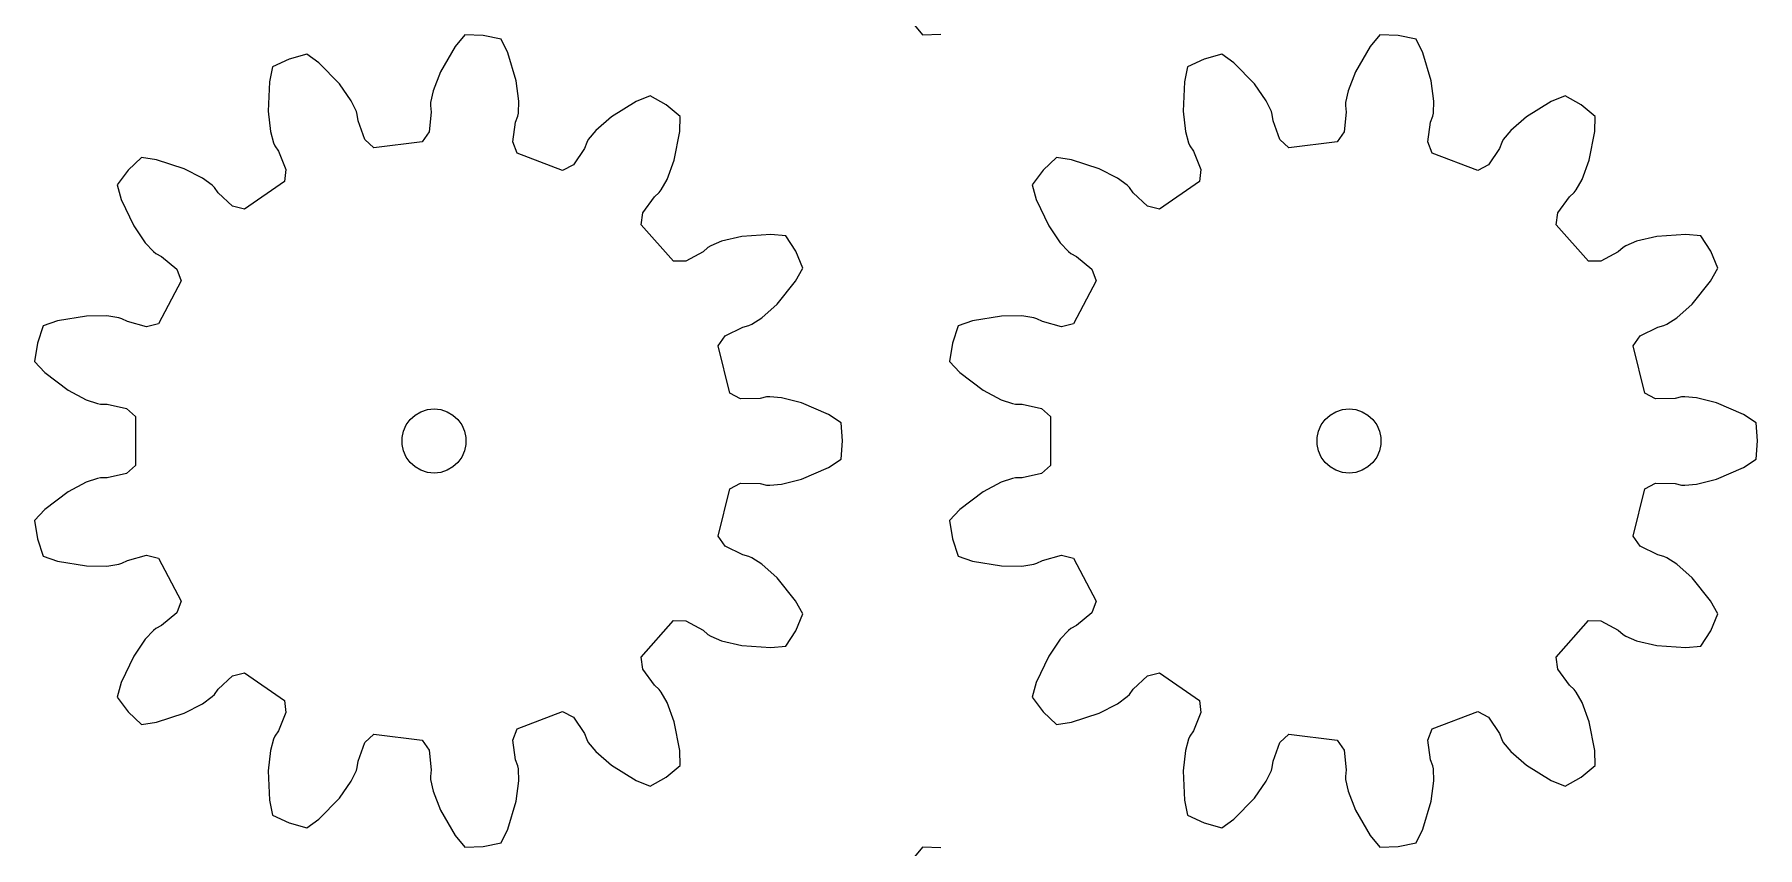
# Model space of a CAD drawing. Extents: x 0 to 209, y 0 to 228.
# Drawn here: x 128.3 to 208.9, y 76 to 114 of the extents above; entities that cross this region are included whole.
import ezdxf

# ---------------------------------------------------------------- set-up
doc = ezdxf.new("R2010")
doc.units = 0

msp = doc.modelspace()

# ---------------------------------------------------------------- linework, layer by layer
for p, q in [((169.405, 114.506), (169.855, 113.964)), ((148.465, 113.964), (148.015, 113.421)), ((149.323, 113.929), (148.465, 113.964)), ((150.165, 113.757), (149.323, 113.929)), ((150.472, 113.123), (150.165, 113.757)), ((169.855, 113.964), (170.713, 113.998)), ((191.245, 113.964), (190.795, 113.421)), ((192.103, 113.929), (191.245, 113.964)), ((192.945, 113.757), (192.103, 113.929)), ((193.252, 113.123), (192.945, 113.757)), ((140.249, 112.827), (139.473, 112.459)), ((141.074, 113.066), (140.249, 112.827)), ((141.641, 112.647), (141.074, 113.066)), ((148.015, 113.421), (147.322, 112.239)), ((150.863, 111.809), (150.472, 113.123)), ((183.029, 112.827), (182.253, 112.459)), ((183.854, 113.066), (183.029, 112.827)), ((184.421, 112.647), (183.854, 113.066)), ((190.795, 113.421), (190.102, 112.239)), ((193.643, 111.809), (193.252, 113.123)), ((139.473, 112.459), (139.327, 111.769)), ((142.597, 111.666), (141.641, 112.647)), ((147.322, 112.239), (146.974, 111.342)), ((182.253, 112.459), (182.107, 111.769)), ((185.377, 111.666), (184.421, 112.647)), ((190.102, 112.239), (189.754, 111.342)), ((139.327, 111.769), (139.262, 110.401)), ((143.149, 110.877), (142.597, 111.666)), ((146.974, 111.342), (146.859, 110.799)), ((150.986, 110.855), (150.863, 111.809)), ((182.107, 111.769), (182.042, 110.401)), ((185.929, 110.877), (185.377, 111.666)), ((189.754, 111.342), (189.639, 110.799)), ((193.766, 110.855), (193.643, 111.809)), ((139.262, 110.401), (139.371, 109.444)), ((143.391, 110.378), (143.149, 110.877)), ((143.433, 110.236), (143.391, 110.378)), ((146.859, 110.799), (146.852, 110.651)), ((146.852, 110.651), (146.886, 110.352)), ((150.967, 110.3), (150.986, 110.855)), ((156.476, 110.845), (155.313, 110.122)), ((157.127, 111.117), (156.476, 110.845)), ((157.871, 110.687), (157.127, 111.117)), ((158.536, 110.144), (157.871, 110.687)), ((182.042, 110.401), (182.151, 109.444)), ((186.171, 110.378), (185.929, 110.877)), ((186.213, 110.236), (186.171, 110.378)), ((189.639, 110.799), (189.632, 110.651)), ((189.632, 110.651), (189.666, 110.352)), ((193.747, 110.3), (193.766, 110.855)), ((199.256, 110.845), (198.093, 110.122)), ((199.907, 111.117), (199.256, 110.845)), ((200.651, 110.687), (199.907, 111.117)), ((201.316, 110.144), (200.651, 110.687)), ((143.472, 109.938), (143.433, 110.236)), ((143.781, 109.067), (143.472, 109.938)), ((146.886, 110.352), (146.794, 109.433)), ((150.704, 108.958), (150.834, 109.873)), ((150.834, 109.873), (150.939, 110.155)), ((150.939, 110.155), (150.967, 110.3)), ((155.313, 110.122), (154.588, 109.489)), ((158.513, 109.44), (158.536, 110.144)), ((186.252, 109.938), (186.213, 110.236)), ((186.561, 109.067), (186.252, 109.938)), ((189.666, 110.352), (189.574, 109.433)), ((193.484, 108.958), (193.614, 109.873)), ((193.614, 109.873), (193.719, 110.155)), ((193.719, 110.155), (193.747, 110.3)), ((198.093, 110.122), (197.368, 109.489)), ((201.293, 109.44), (201.316, 110.144)), ((139.371, 109.444), (139.521, 108.91)), ((139.521, 108.91), (139.584, 108.776)), ((139.584, 108.776), (139.753, 108.527)), ((144.209, 108.686), (143.781, 109.067)), ((146.469, 108.961), (144.209, 108.686)), ((146.794, 109.433), (146.469, 108.961)), ((150.906, 108.422), (150.704, 108.958)), ((154.159, 108.934), (154.05, 108.653)), ((154.233, 109.061), (154.159, 108.934)), ((154.588, 109.489), (154.233, 109.061)), ((158.249, 108.095), (158.513, 109.44)), ((182.151, 109.444), (182.301, 108.91)), ((182.301, 108.91), (182.364, 108.776)), ((182.364, 108.776), (182.533, 108.527)), ((186.989, 108.686), (186.561, 109.067)), ((189.249, 108.961), (186.989, 108.686)), ((189.574, 109.433), (189.249, 108.961)), ((193.686, 108.422), (193.484, 108.958)), ((196.939, 108.934), (196.83, 108.653)), ((197.013, 109.061), (196.939, 108.934)), ((197.368, 109.489), (197.013, 109.061)), ((201.029, 108.095), (201.293, 109.44)), ((133.345, 108.229), (132.726, 107.634)), ((134.042, 108.121), (133.345, 108.229)), ((135.345, 107.697), (134.042, 108.121)), ((139.753, 108.527), (140.098, 107.67)), ((153.035, 107.615), (150.906, 108.422)), ((154.05, 108.653), (153.541, 107.882)), ((157.914, 107.193), (158.249, 108.095)), ((176.125, 108.229), (175.506, 107.634)), ((176.822, 108.121), (176.125, 108.229)), ((178.125, 107.697), (176.822, 108.121)), ((182.533, 108.527), (182.878, 107.67)), ((195.815, 107.615), (193.686, 108.422)), ((196.83, 108.653), (196.321, 107.882)), ((200.694, 107.193), (201.029, 108.095)), ((132.726, 107.634), (132.21, 106.948)), ((136.2, 107.256), (135.345, 107.697)), ((136.647, 106.926), (136.2, 107.256)), ((140.098, 107.67), (140.031, 107.102)), ((153.541, 107.882), (153.035, 107.615)), ((157.64, 106.71), (157.914, 107.193)), ((175.506, 107.634), (174.99, 106.948)), ((178.98, 107.256), (178.125, 107.697)), ((179.427, 106.926), (178.98, 107.256)), ((182.878, 107.67), (182.811, 107.102)), ((196.321, 107.882), (195.815, 107.615)), ((200.42, 106.71), (200.694, 107.193)), ((132.21, 106.948), (132.401, 106.269)), ((136.75, 106.82), (136.647, 106.926)), ((136.922, 106.574), (136.75, 106.82)), ((137.601, 105.947), (136.922, 106.574)), ((140.031, 107.102), (138.157, 105.808)), ((156.783, 105.645), (157.324, 106.394)), ((157.324, 106.394), (157.547, 106.595)), ((157.547, 106.595), (157.64, 106.71)), ((174.99, 106.948), (175.181, 106.269)), ((179.53, 106.82), (179.427, 106.926)), ((179.702, 106.574), (179.53, 106.82)), ((180.381, 105.947), (179.702, 106.574)), ((182.811, 107.102), (180.937, 105.808)), ((199.563, 105.645), (200.103, 106.394)), ((200.103, 106.394), (200.327, 106.595)), ((200.327, 106.595), (200.42, 106.71)), ((132.401, 106.269), (132.979, 105.027)), ((138.157, 105.808), (137.601, 105.947)), ((156.712, 105.076), (156.783, 105.645)), ((175.181, 106.269), (175.759, 105.027)), ((180.937, 105.808), (180.381, 105.947)), ((199.492, 105.076), (199.563, 105.645)), ((132.979, 105.027), (133.52, 104.231)), ((158.222, 103.372), (156.712, 105.076)), ((175.759, 105.027), (176.3, 104.231)), ((201.002, 103.372), (199.492, 105.076)), ((133.52, 104.231), (133.902, 103.828)), ((159.83, 104.017), (159.604, 103.82)), ((159.956, 104.095), (159.83, 104.017)), ((160.468, 104.309), (159.956, 104.095)), ((161.405, 104.533), (160.468, 104.309)), ((162.771, 104.633), (161.405, 104.533)), ((163.473, 104.571), (162.771, 104.633)), ((163.932, 103.845), (163.473, 104.571)), ((176.3, 104.231), (176.682, 103.828)), ((202.61, 104.017), (202.384, 103.82)), ((202.736, 104.095), (202.61, 104.017)), ((203.248, 104.309), (202.736, 104.095)), ((204.185, 104.533), (203.248, 104.309)), ((205.551, 104.633), (204.185, 104.533)), ((206.253, 104.571), (205.551, 104.633)), ((206.712, 103.845), (206.253, 104.571)), ((133.902, 103.828), (134.02, 103.738)), ((134.02, 103.738), (134.285, 103.596)), ((134.285, 103.596), (134.989, 102.998)), ((158.795, 103.373), (158.222, 103.372)), ((159.604, 103.82), (158.795, 103.373)), ((164.269, 103.055), (163.932, 103.845)), ((176.682, 103.828), (176.8, 103.738)), ((176.8, 103.738), (177.065, 103.596)), ((177.065, 103.596), (177.769, 102.998)), ((201.575, 103.373), (201.002, 103.372)), ((202.384, 103.82), (201.575, 103.373)), ((207.049, 103.055), (206.712, 103.845)), ((135.193, 102.463), (134.135, 100.447)), ((134.989, 102.998), (135.193, 102.463)), ((163.062, 101.374), (163.921, 102.442)), ((163.921, 102.442), (164.269, 103.055)), ((177.973, 102.463), (176.915, 100.447)), ((177.769, 102.998), (177.973, 102.463)), ((205.842, 101.374), (206.701, 102.442)), ((206.701, 102.442), (207.049, 103.055)), ((130.767, 100.813), (129.417, 100.583)), ((131.73, 100.82), (130.767, 100.813)), ((132.279, 100.735), (131.73, 100.82)), ((132.419, 100.689), (132.279, 100.735)), ((161.879, 100.431), (162.347, 100.731)), ((162.347, 100.731), (163.062, 101.374)), ((173.547, 100.813), (172.197, 100.583)), ((174.51, 100.82), (173.547, 100.813)), ((175.059, 100.735), (174.51, 100.82)), ((175.199, 100.689), (175.059, 100.735)), ((204.659, 100.431), (205.127, 100.731)), ((205.127, 100.731), (205.842, 101.374)), ((128.75, 100.355), (128.478, 99.54)), ((129.417, 100.583), (128.75, 100.355)), ((132.686, 100.551), (132.419, 100.689)), ((133.579, 100.311), (132.686, 100.551)), ((134.135, 100.447), (133.579, 100.311)), ((160.626, 99.885), (161.453, 100.298)), ((161.453, 100.298), (161.744, 100.372)), ((161.744, 100.372), (161.879, 100.431)), ((171.53, 100.355), (171.258, 99.54)), ((172.197, 100.583), (171.53, 100.355)), ((175.466, 100.551), (175.199, 100.689)), ((176.359, 100.311), (175.466, 100.551)), ((176.915, 100.447), (176.359, 100.311)), ((203.406, 99.885), (204.233, 100.298)), ((204.233, 100.298), (204.524, 100.372)), ((204.524, 100.372), (204.659, 100.431)), ((128.478, 99.54), (128.34, 98.692)), ((160.299, 99.415), (160.626, 99.885)), ((160.844, 97.204), (160.299, 99.415)), ((171.258, 99.54), (171.12, 98.692)), ((203.079, 99.415), (203.406, 99.885)), ((203.624, 97.204), (203.079, 99.415)), ((128.34, 98.692), (128.825, 98.18)), ((171.12, 98.692), (171.605, 98.18)), ((128.825, 98.18), (129.914, 97.349)), ((171.605, 98.18), (172.694, 97.349)), ((129.914, 97.349), (130.763, 96.896)), ((130.763, 96.896), (131.288, 96.716)), ((131.288, 96.716), (131.434, 96.691)), ((131.434, 96.691), (131.735, 96.689)), ((131.735, 96.689), (132.636, 96.487)), ((161.352, 96.939), (160.844, 97.204)), ((162.276, 96.958), (161.352, 96.939)), ((162.568, 97.028), (162.276, 96.958)), ((162.715, 97.039), (162.568, 97.028)), ((163.268, 96.99), (162.715, 97.039)), ((164.201, 96.753), (163.268, 96.99)), ((165.458, 96.207), (164.201, 96.753)), ((172.694, 97.349), (173.543, 96.896)), ((173.543, 96.896), (174.068, 96.716)), ((174.068, 96.716), (174.214, 96.691)), ((174.214, 96.691), (174.514, 96.689)), ((174.514, 96.689), (175.416, 96.487)), ((204.132, 96.939), (203.624, 97.204)), ((205.056, 96.958), (204.132, 96.939)), ((205.348, 97.028), (205.056, 96.958)), ((205.495, 97.039), (205.348, 97.028)), ((206.048, 96.99), (205.495, 97.039)), ((206.981, 96.753), (206.048, 96.99)), ((208.238, 96.207), (206.981, 96.753)), ((132.636, 96.487), (133.066, 96.108)), ((133.066, 96.108), (133.066, 93.831)), ((145.722, 95.72), (145.907, 95.973)), ((145.907, 95.973), (146.14, 96.183)), ((146.14, 96.183), (146.411, 96.34)), ((146.411, 96.34), (146.71, 96.437)), ((146.71, 96.437), (147.021, 96.47)), ((147.021, 96.47), (147.333, 96.437)), ((147.333, 96.437), (147.631, 96.34)), ((147.631, 96.34), (147.903, 96.183)), ((147.903, 96.183), (148.136, 95.973)), ((148.136, 95.973), (148.32, 95.72)), ((166.051, 95.826), (165.458, 96.207)), ((175.416, 96.487), (175.846, 96.108)), ((175.846, 96.108), (175.846, 93.831)), ((188.502, 95.72), (188.687, 95.973)), ((188.687, 95.973), (188.92, 96.183)), ((188.92, 96.183), (189.191, 96.34)), ((189.191, 96.34), (189.489, 96.437)), ((189.489, 96.437), (189.801, 96.47)), ((189.801, 96.47), (190.113, 96.437)), ((190.113, 96.437), (190.411, 96.34)), ((190.411, 96.34), (190.683, 96.183)), ((190.683, 96.183), (190.916, 95.973)), ((190.916, 95.973), (191.1, 95.72)), ((208.831, 95.826), (208.238, 96.207)), ((145.53, 95.126), (145.595, 95.433)), ((145.53, 94.813), (145.53, 95.126)), ((145.595, 95.433), (145.722, 95.72)), ((148.32, 95.72), (148.448, 95.433)), ((148.448, 95.433), (148.513, 95.126)), ((148.513, 95.126), (148.513, 94.813)), ((166.12, 94.97), (166.051, 95.826)), ((188.31, 95.126), (188.375, 95.433)), ((188.31, 94.813), (188.31, 95.126)), ((188.375, 95.433), (188.502, 95.72)), ((191.1, 95.72), (191.228, 95.433)), ((191.228, 95.433), (191.293, 95.126)), ((191.293, 95.126), (191.293, 94.813)), ((208.9, 94.97), (208.831, 95.826)), ((145.595, 94.506), (145.53, 94.813)), ((145.722, 94.22), (145.595, 94.506)), ((148.448, 94.506), (148.32, 94.22)), ((148.513, 94.813), (148.448, 94.506)), ((166.051, 94.114), (166.12, 94.97)), ((188.375, 94.506), (188.31, 94.813)), ((188.502, 94.22), (188.375, 94.506)), ((191.228, 94.506), (191.1, 94.22)), ((191.293, 94.813), (191.228, 94.506)), ((208.831, 94.114), (208.9, 94.97)), ((132.636, 93.452), (131.735, 93.25)), ((133.066, 93.831), (132.636, 93.452)), ((145.907, 93.966), (145.722, 94.22)), ((146.14, 93.756), (145.907, 93.966)), ((146.411, 93.599), (146.14, 93.756)), ((146.71, 93.502), (146.411, 93.599)), ((147.021, 93.47), (146.71, 93.502)), ((147.333, 93.502), (147.021, 93.47)), ((147.631, 93.599), (147.333, 93.502)), ((147.903, 93.756), (147.631, 93.599)), ((148.136, 93.966), (147.903, 93.756)), ((148.32, 94.22), (148.136, 93.966)), ((164.201, 93.186), (165.458, 93.732)), ((165.458, 93.732), (166.051, 94.114)), ((175.416, 93.452), (174.514, 93.25)), ((175.846, 93.831), (175.416, 93.452)), ((188.687, 93.966), (188.502, 94.22)), ((188.92, 93.756), (188.687, 93.966)), ((189.191, 93.599), (188.92, 93.756)), ((189.489, 93.502), (189.191, 93.599)), ((189.801, 93.47), (189.489, 93.502)), ((190.113, 93.502), (189.801, 93.47)), ((190.411, 93.599), (190.113, 93.502)), ((190.683, 93.756), (190.411, 93.599)), ((190.916, 93.966), (190.683, 93.756)), ((191.1, 94.22), (190.916, 93.966)), ((206.981, 93.186), (208.238, 93.732)), ((208.238, 93.732), (208.831, 94.114)), ((130.763, 93.043), (129.914, 92.59)), ((131.288, 93.223), (130.763, 93.043)), ((131.434, 93.248), (131.288, 93.223)), ((131.735, 93.25), (131.434, 93.248)), ((160.299, 90.524), (160.844, 92.735)), ((160.844, 92.735), (161.352, 93)), ((161.352, 93), (162.276, 92.981)), ((162.276, 92.981), (162.568, 92.911)), ((162.568, 92.911), (162.715, 92.9)), ((162.715, 92.9), (163.268, 92.949)), ((163.268, 92.949), (164.201, 93.186)), ((173.543, 93.043), (172.694, 92.59)), ((174.068, 93.223), (173.543, 93.043)), ((174.214, 93.248), (174.068, 93.223)), ((174.514, 93.25), (174.214, 93.248)), ((203.079, 90.524), (203.624, 92.735)), ((203.624, 92.735), (204.132, 93)), ((204.132, 93), (205.056, 92.981)), ((205.056, 92.981), (205.348, 92.911)), ((205.348, 92.911), (205.495, 92.9)), ((205.495, 92.9), (206.048, 92.949)), ((206.048, 92.949), (206.981, 93.186)), ((129.914, 92.59), (128.825, 91.759)), ((172.694, 92.59), (171.605, 91.759)), ((128.825, 91.759), (128.34, 91.247)), ((128.34, 91.247), (128.478, 90.399)), ((171.605, 91.759), (171.12, 91.247)), ((171.12, 91.247), (171.258, 90.399)), ((128.478, 90.399), (128.75, 89.584)), ((160.626, 90.054), (160.299, 90.524)), ((171.258, 90.399), (171.53, 89.584)), ((203.406, 90.054), (203.079, 90.524)), ((128.75, 89.584), (129.417, 89.356)), ((132.686, 89.388), (133.579, 89.628)), ((133.579, 89.628), (134.135, 89.492)), ((134.135, 89.492), (135.193, 87.476)), ((161.453, 89.642), (160.626, 90.054)), ((161.744, 89.568), (161.453, 89.642)), ((161.879, 89.509), (161.744, 89.568)), ((162.347, 89.208), (161.879, 89.509)), ((171.53, 89.584), (172.197, 89.356)), ((175.466, 89.388), (176.359, 89.628)), ((176.359, 89.628), (176.915, 89.492)), ((176.915, 89.492), (177.973, 87.476)), ((204.233, 89.642), (203.406, 90.054)), ((204.524, 89.568), (204.233, 89.642)), ((204.659, 89.509), (204.524, 89.568)), ((205.127, 89.208), (204.659, 89.509)), ((129.417, 89.356), (130.767, 89.127)), ((130.767, 89.127), (131.73, 89.119)), ((131.73, 89.119), (132.279, 89.205)), ((132.279, 89.205), (132.419, 89.25)), ((132.419, 89.25), (132.686, 89.388)), ((163.062, 88.565), (162.347, 89.208)), ((172.197, 89.356), (173.547, 89.127)), ((173.547, 89.127), (174.51, 89.119)), ((174.51, 89.119), (175.059, 89.205)), ((175.059, 89.205), (175.199, 89.25)), ((175.199, 89.25), (175.466, 89.388)), ((205.842, 88.565), (205.127, 89.208)), ((163.921, 87.497), (163.062, 88.565)), ((206.701, 87.497), (205.842, 88.565)), ((135.193, 87.476), (134.989, 86.941)), ((164.269, 86.884), (163.921, 87.497)), ((177.973, 87.476), (177.769, 86.941)), ((207.049, 86.884), (206.701, 87.497)), ((134.02, 86.201), (133.902, 86.112)), ((134.285, 86.343), (134.02, 86.201)), ((134.989, 86.941), (134.285, 86.343)), ((156.712, 84.863), (158.222, 86.568)), ((158.222, 86.568), (158.795, 86.566)), ((158.795, 86.566), (159.604, 86.12)), ((163.932, 86.094), (164.269, 86.884)), ((176.8, 86.201), (176.682, 86.112)), ((177.065, 86.343), (176.8, 86.201)), ((177.769, 86.941), (177.065, 86.343)), ((199.492, 84.863), (201.002, 86.568)), ((201.002, 86.568), (201.575, 86.566)), ((201.575, 86.566), (202.384, 86.12)), ((206.712, 86.094), (207.049, 86.884)), ((133.52, 85.708), (132.979, 84.912)), ((133.902, 86.112), (133.52, 85.708)), ((159.604, 86.12), (159.83, 85.922)), ((159.83, 85.922), (159.956, 85.844)), ((159.956, 85.844), (160.468, 85.63)), ((160.468, 85.63), (161.405, 85.406)), ((161.405, 85.406), (162.771, 85.306)), ((163.473, 85.368), (163.932, 86.094)), ((176.3, 85.708), (175.759, 84.912)), ((176.682, 86.112), (176.3, 85.708)), ((202.384, 86.12), (202.61, 85.922)), ((202.61, 85.922), (202.736, 85.844)), ((202.736, 85.844), (203.248, 85.63)), ((203.248, 85.63), (204.185, 85.406)), ((204.185, 85.406), (205.551, 85.306)), ((206.253, 85.368), (206.712, 86.094)), ((132.979, 84.912), (132.401, 83.67)), ((156.783, 84.295), (156.712, 84.863)), ((162.771, 85.306), (163.473, 85.368)), ((175.759, 84.912), (175.181, 83.67)), ((199.563, 84.295), (199.492, 84.863)), ((205.551, 85.306), (206.253, 85.368)), ((136.922, 83.366), (137.601, 83.993)), ((137.601, 83.993), (138.157, 84.131)), ((138.157, 84.131), (140.031, 82.838)), ((157.324, 83.545), (156.783, 84.295)), ((179.702, 83.366), (180.381, 83.993)), ((180.381, 83.993), (180.937, 84.131)), ((180.937, 84.131), (182.811, 82.838)), ((200.103, 83.545), (199.563, 84.295)), ((132.401, 83.67), (132.21, 82.992)), ((132.21, 82.992), (132.726, 82.305)), ((136.2, 82.683), (136.647, 83.014)), ((136.647, 83.014), (136.75, 83.119)), ((136.75, 83.119), (136.922, 83.366)), ((157.547, 83.345), (157.324, 83.545)), ((157.64, 83.229), (157.547, 83.345)), ((157.914, 82.746), (157.64, 83.229)), ((175.181, 83.67), (174.99, 82.992)), ((174.99, 82.992), (175.506, 82.305)), ((178.98, 82.683), (179.427, 83.014)), ((179.427, 83.014), (179.53, 83.119)), ((179.53, 83.119), (179.702, 83.366)), ((200.327, 83.345), (200.103, 83.545)), ((200.42, 83.229), (200.327, 83.345)), ((200.694, 82.746), (200.42, 83.229)), ((132.726, 82.305), (133.345, 81.71)), ((134.042, 81.818), (135.345, 82.242)), ((135.345, 82.242), (136.2, 82.683)), ((140.098, 82.269), (139.753, 81.412)), ((140.031, 82.838), (140.098, 82.269)), ((150.906, 81.517), (153.035, 82.325)), ((153.035, 82.325), (153.541, 82.057)), ((158.249, 81.844), (157.914, 82.746)), ((175.506, 82.305), (176.125, 81.71)), ((176.822, 81.818), (178.125, 82.242)), ((178.125, 82.242), (178.98, 82.683)), ((182.878, 82.269), (182.533, 81.412)), ((182.811, 82.838), (182.878, 82.269)), ((193.686, 81.517), (195.815, 82.325)), ((195.815, 82.325), (196.321, 82.057)), ((201.029, 81.844), (200.694, 82.746)), ((133.345, 81.71), (134.042, 81.818)), ((139.753, 81.412), (139.584, 81.163)), ((150.704, 80.981), (150.906, 81.517)), ((153.541, 82.057), (154.05, 81.286)), ((158.513, 80.5), (158.249, 81.844)), ((176.125, 81.71), (176.822, 81.818)), ((182.533, 81.412), (182.364, 81.163)), ((193.484, 80.981), (193.686, 81.517)), ((196.321, 82.057), (196.83, 81.286)), ((201.293, 80.5), (201.029, 81.844)), ((139.521, 81.029), (139.371, 80.495)), ((139.584, 81.163), (139.521, 81.029)), ((143.472, 80.001), (143.781, 80.872)), ((143.781, 80.872), (144.209, 81.253)), ((144.209, 81.253), (146.469, 80.979)), ((146.469, 80.979), (146.794, 80.506)), ((150.834, 80.066), (150.704, 80.981)), ((154.05, 81.286), (154.159, 81.006)), ((154.159, 81.006), (154.233, 80.878)), ((154.233, 80.878), (154.588, 80.451)), ((182.301, 81.029), (182.151, 80.495)), ((182.364, 81.163), (182.301, 81.029)), ((186.252, 80.001), (186.561, 80.872)), ((186.561, 80.872), (186.989, 81.253)), ((186.989, 81.253), (189.249, 80.979)), ((189.249, 80.979), (189.574, 80.506)), ((193.614, 80.066), (193.484, 80.981)), ((196.83, 81.286), (196.939, 81.006)), ((196.939, 81.006), (197.013, 80.878)), ((197.013, 80.878), (197.368, 80.451)), ((139.371, 80.495), (139.262, 79.538)), ((143.433, 79.703), (143.472, 80.001)), ((146.794, 80.506), (146.886, 79.587)), ((150.939, 79.785), (150.834, 80.066)), ((150.967, 79.64), (150.939, 79.785)), ((154.588, 80.451), (155.313, 79.818)), ((155.313, 79.818), (156.476, 79.094)), ((157.871, 79.252), (158.536, 79.795)), ((158.536, 79.795), (158.513, 80.5)), ((182.151, 80.495), (182.042, 79.538)), ((186.213, 79.703), (186.252, 80.001)), ((189.574, 80.506), (189.666, 79.587)), ((193.719, 79.785), (193.614, 80.066)), ((193.747, 79.64), (193.719, 79.785)), ((197.368, 80.451), (198.093, 79.818)), ((198.093, 79.818), (199.256, 79.094)), ((200.651, 79.252), (201.316, 79.795)), ((201.316, 79.795), (201.293, 80.5)), ((139.262, 79.538), (139.327, 78.17)), ((142.597, 78.274), (143.149, 79.062)), ((143.149, 79.062), (143.391, 79.562)), ((143.391, 79.562), (143.433, 79.703)), ((146.886, 79.587), (146.852, 79.288)), ((146.852, 79.288), (146.859, 79.141)), ((146.859, 79.141), (146.974, 78.597)), ((150.863, 78.13), (150.986, 79.085)), ((150.986, 79.085), (150.967, 79.64)), ((156.476, 79.094), (157.127, 78.822)), ((157.127, 78.822), (157.871, 79.252)), ((182.042, 79.538), (182.107, 78.17)), ((185.377, 78.274), (185.929, 79.062)), ((185.929, 79.062), (186.171, 79.562)), ((186.171, 79.562), (186.213, 79.703)), ((189.666, 79.587), (189.632, 79.288)), ((189.632, 79.288), (189.639, 79.141)), ((189.639, 79.141), (189.754, 78.597)), ((193.643, 78.13), (193.766, 79.085)), ((193.766, 79.085), (193.747, 79.64)), ((199.256, 79.094), (199.907, 78.822)), ((199.907, 78.822), (200.651, 79.252)), ((139.327, 78.17), (139.473, 77.48)), ((141.641, 77.293), (142.597, 78.274)), ((146.974, 78.597), (147.322, 77.7)), ((182.107, 78.17), (182.253, 77.48)), ((184.421, 77.293), (185.377, 78.274)), ((189.754, 78.597), (190.102, 77.7)), ((139.473, 77.48), (140.249, 77.112)), ((147.322, 77.7), (148.015, 76.519)), ((150.472, 76.817), (150.863, 78.13)), ((182.253, 77.48), (183.029, 77.112)), ((190.102, 77.7), (190.795, 76.519)), ((193.252, 76.817), (193.643, 78.13)), ((140.249, 77.112), (141.074, 76.873)), ((141.074, 76.873), (141.641, 77.293)), ((150.165, 76.182), (150.472, 76.817)), ((183.029, 77.112), (183.854, 76.873)), ((183.854, 76.873), (184.421, 77.293)), ((192.945, 76.182), (193.252, 76.817)), ((148.015, 76.519), (148.465, 75.976)), ((148.465, 75.976), (149.323, 76.01)), ((149.323, 76.01), (150.165, 76.182)), ((169.855, 75.976), (169.405, 75.433)), ((170.713, 75.941), (169.855, 75.976)), ((190.795, 76.519), (191.245, 75.976)), ((191.245, 75.976), (192.103, 76.01)), ((192.103, 76.01), (192.945, 76.182))]:
    msp.add_line(p, q)

doc.saveas('drawing.dxf')
